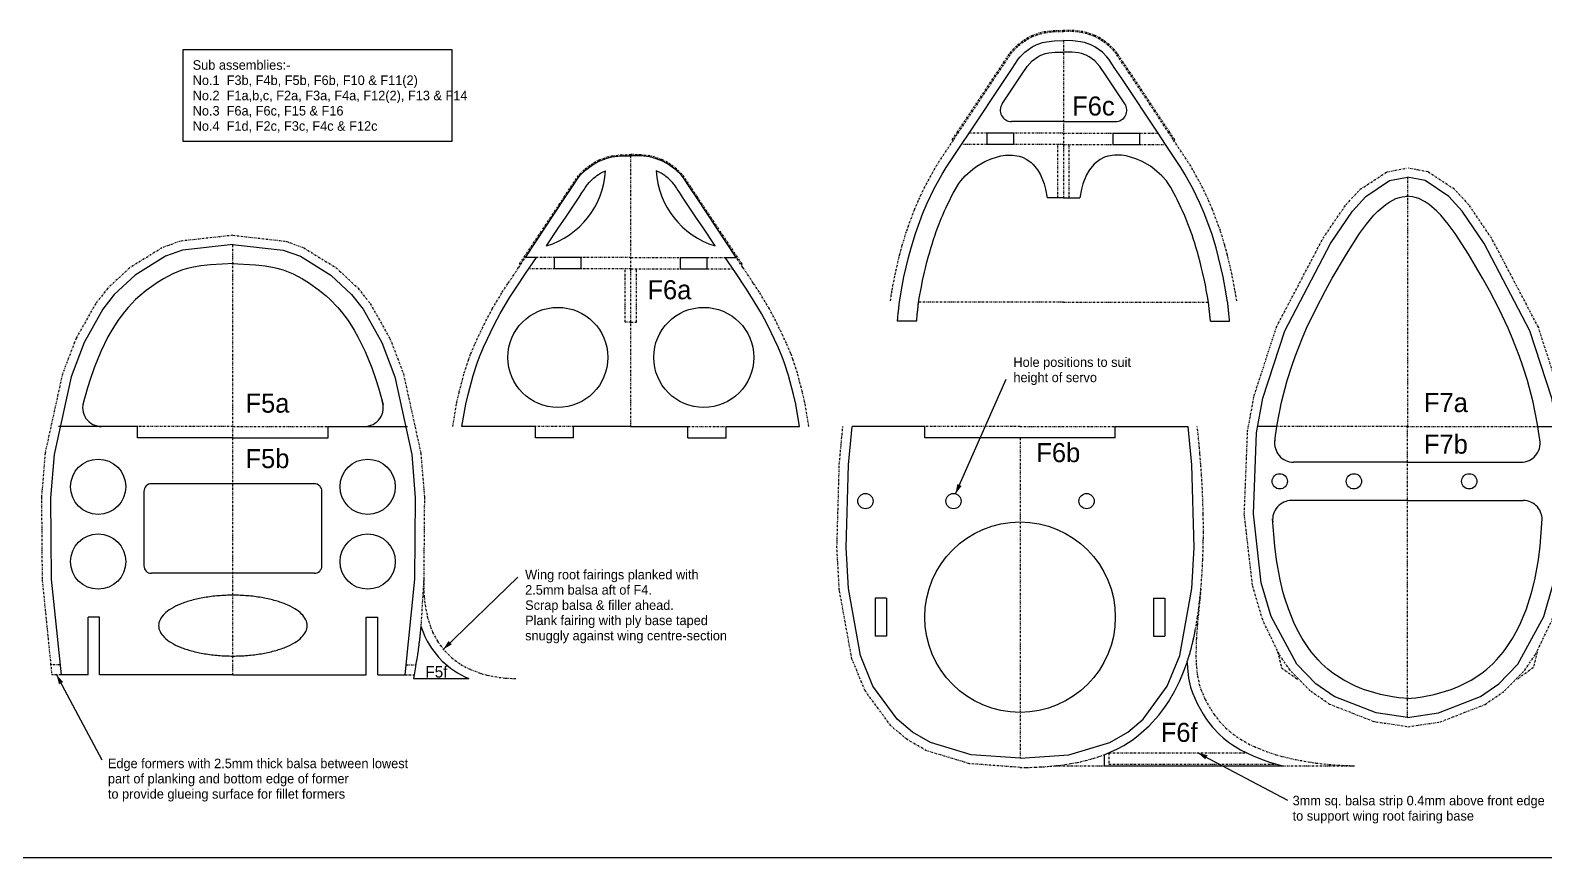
# Model space of a CAD drawing. Extents: x -1638 to 412, y -412 to 1290.
# Drawn here: x -1269.5 to -872.1, y 469.2 to 686.2 of the extents above; entities that cross this region are included whole.
import ezdxf
from ezdxf.enums import TextEntityAlignment as Align

# ---------------------------------------------------------------- set-up
doc = ezdxf.new("R2010")
doc.units = 0
doc.linetypes.add('DASHDOT', pattern=[1, 0.5, -0.25, 0, -0.25])
for name, color, linetype in [('4', 7, 'CONTINUOUS'), ('6', 7, 'CONTINUOUS'), ('7', 7, 'CONTINUOUS'), ('8', 7, 'CONTINUOUS')]:
    doc.layers.add(name, color=color, linetype=linetype)
doc.styles.add('txt', font='TXT', dxfattribs={"height": 0.2})

# ---------------------------------------------------------------- blocks, each defined once
blk = doc.blocks.new('*D42')
at = {"layer": '7', "color": 215, "linetype": 'CONTINUOUS'}
blk.add_line((0, 0), (11.8702, -22.312), dxfattribs=at)
blk.add_solid([(0.6224, -2.5006), (0, 0), (1.726, -1.9135)], dxfattribs=at)
blk = doc.blocks.new('*D47')
at = {"layer": '7', "color": 215, "linetype": 'CONTINUOUS'}
blk.add_line((0, 0), (23.4904, -12.4138), dxfattribs=at)
blk.add_solid([(1.9183, -1.7207), (0, 0), (2.5024, -0.6155)], dxfattribs=at)
blk = doc.blocks.new('*D50')
at = {"layer": '7', "color": 215, "linetype": 'CONTINUOUS'}
blk.add_line((0, 0), (19.5632, 18.9431), dxfattribs=at)
blk.add_solid([(2.2308, 1.2901), (0, 0), (1.3612, 2.1881)], dxfattribs=at)
blk = doc.blocks.new('*D61')
at = {"layer": '7', "color": 215, "linetype": 'CONTINUOUS'}
blk.add_line((0, 0), (13.2746, 30.0693), dxfattribs=at)
blk.add_solid([(1.5814, 2.0346), (0, 0), (0.4379, 2.5395)], dxfattribs=at)

msp = doc.modelspace()

# ---------------------------------------------------------------- linework, layer by layer
at = {"layer": '4', "color": 166, "linetype": 'DASHDOT'}
for p, q in [((-998.348, 683.5007), (-998.348, 642.2461)), ((-1111.8868, 582.2735), (-1111.8868, 653.3065)), ((-908.1288, 647.6884), (-908.1288, 582.2735)), ((-1216.2876, 517.1648), (-1216.2876, 630.0235)), ((-998.348, 614.8677), (-1036.3502, 614.8677)), ((-998.348, 614.8677), (-960.346, 614.8677)), ((-1126.8868, 582.2735), (-1136.8868, 582.2735)), ((-1096.8868, 582.2735), (-1086.8868, 582.2735)), ((-908.1288, 582.2735), (-942.3924, 582.2735)), ((-908.1288, 505.9426), (-908.1288, 582.2735)), ((-908.1288, 582.2735), (-873.8652, 582.2735)), ((-1009.7564, 579.2735), (-1009.7564, 495.2545))]:
    msp.add_line(p, q, dxfattribs=at)
at = {"layer": '4', "color": 5, "linetype": 'CONTINUOUS'}
for p, q in [((-998.348, 662.2461), (-1011.9626, 662.2461)), ((-998.348, 662.2461), (-984.7334, 662.2461)), ((-1018.348, 656.2461), (-1018.348, 659.2461)), ((-1011.348, 659.2461), (-1018.348, 659.2461)), ((-1011.348, 656.2461), (-1018.348, 656.2461)), ((-1011.348, 656.2461), (-1011.348, 659.2461)), ((-985.348, 656.2461), (-985.348, 659.2461)), ((-985.348, 659.2461), (-978.348, 659.2461)), ((-985.348, 656.2461), (-978.348, 656.2461)), ((-978.348, 656.2461), (-978.348, 659.2461)), ((-998.348, 642.2461), (-1002.6482, 642.2461)), ((-998.348, 642.2461), (-994.048, 642.2461)), ((-1136.6768, 626.6519), (-1139.5514, 626.6519)), ((-1131.8868, 623.6519), (-1131.8868, 626.6519)), ((-1124.8868, 626.6519), (-1131.8868, 626.6519)), ((-1124.8868, 623.6519), (-1124.8868, 626.6519)), ((-1098.8868, 623.6519), (-1098.8868, 626.6519)), ((-1098.8868, 626.6519), (-1091.8868, 626.6519)), ((-1091.8868, 623.6519), (-1091.8868, 626.6519)), ((-1087.0968, 626.6519), (-1084.222, 626.6519)), ((-1124.8868, 623.6519), (-1131.8868, 623.6519)), ((-1098.8868, 623.6519), (-1091.8868, 623.6519)), ((-1036.9046, 609.8677), (-1041.927, 609.8677)), ((-959.7916, 609.8677), (-954.7692, 609.8677)), ((-1241.2876, 582.2735), (-1262.058, 582.2735)), ((-1241.2876, 579.2735), (-1241.2876, 582.2735)), ((-1191.2876, 579.2735), (-1191.2876, 582.2735)), ((-1191.2876, 582.2735), (-1170.517, 582.2735)), ((-1136.8868, 582.2735), (-1156.1836, 582.2735)), ((-1136.8868, 579.2735), (-1136.8868, 582.2735)), ((-1111.8868, 582.2735), (-1126.8868, 582.2735)), ((-1126.8868, 579.2735), (-1126.8868, 582.2735)), ((-1111.8868, 582.2735), (-1096.8868, 582.2735)), ((-1096.8868, 579.2735), (-1096.8868, 582.2735)), ((-1086.8868, 579.2735), (-1086.8868, 582.2735)), ((-1086.8868, 582.2735), (-1067.5898, 582.2735)), ((-1034.7564, 582.2735), (-1053.8364, 582.2735)), ((-1034.7564, 579.2735), (-1034.7564, 582.2735)), ((-984.7564, 579.2735), (-984.7564, 582.2735)), ((-984.7564, 582.2735), (-965.6764, 582.2735)), ((-942.3924, 582.2735), (-947.4486, 582.2735)), ((-873.8652, 582.2735), (-868.8092, 582.2735)), ((-1216.2876, 579.2735), (-1241.2876, 579.2735)), ((-1216.2876, 579.2735), (-1191.2876, 579.2735)), ((-1126.8868, 579.2735), (-1136.8868, 579.2735)), ((-1096.8868, 579.2735), (-1086.8868, 579.2735)), ((-1009.7564, 579.2735), (-1034.7564, 579.2735)), ((-984.7564, 579.2735), (-1009.7564, 579.2735)), ((-908.1288, 572.9041), (-937.9582, 572.9041)), ((-908.1288, 572.9041), (-878.2994, 572.9041)), ((-1239.6476, 565.2735), (-1239.6476, 545.7691)), ((-1194.9276, 567.2735), (-1237.6476, 567.2735)), ((-1192.9276, 545.7691), (-1192.9276, 565.2735)), ((-908.1288, 562.9041), (-938.485, 562.9041)), ((-908.1288, 562.9041), (-877.7728, 562.9041)), ((-1194.9276, 543.7691), (-1237.6476, 543.7691)), ((-1047.7564, 537.2735), (-1047.7564, 527.2735)), ((-1044.7564, 537.2735), (-1047.7564, 537.2735)), ((-1044.7564, 537.2735), (-1044.7564, 527.2735)), ((-974.7564, 537.2735), (-974.7564, 527.2735)), ((-974.7564, 537.2735), (-971.7564, 537.2735)), ((-971.7564, 537.2735), (-971.7564, 527.2735)), ((-1251.2876, 532.2735), (-1254.2876, 532.2735)), ((-1254.2876, 517.1648), (-1254.2876, 532.2735)), ((-1251.2876, 517.1648), (-1251.2876, 532.2735)), ((-1181.2876, 532.2735), (-1178.2876, 532.2735)), ((-1181.2876, 517.1648), (-1181.2876, 532.2735)), ((-1178.2876, 517.1648), (-1178.2876, 532.2735)), ((-1044.7564, 527.2735), (-1047.7564, 527.2735)), ((-974.7564, 527.2735), (-971.7564, 527.2735)), ((-1254.2876, 517.1648), (-1261.3838, 517.1648)), ((-1216.2876, 517.1648), (-1251.2876, 517.1648)), ((-1216.2876, 517.1648), (-1181.2876, 517.1648)), ((-1178.2876, 517.1648), (-1171.1912, 517.1648)), ((-1168.9404, 516.1648), (-1154.3732, 516.1648)), ((-1009.7598, 495.2545), (-1009.7532, 495.2545)), ((-987.7084, 496.1762), (-987.7084, 493.2736)), ((-987.7084, 493.2736), (-940.8918, 493.2736))]:
    msp.add_line(p, q, dxfattribs=at)
at = {"layer": '4', "color": 155, "linetype": 'DASHDOT'}
for p, q in [((-1027.2984, 657.2958), (-1027.5492, 657.4607)), ((-1018.348, 656.2461), (-1025.1158, 656.2461)), ((-1018.348, 659.2461), (-1023.138, 659.2461)), ((-998.348, 659.2461), (-1011.348, 659.2461)), ((-998.348, 656.2461), (-1011.348, 656.2461)), ((-999.848, 642.2461), (-999.848, 656.2461)), ((-998.348, 659.2461), (-985.348, 659.2461)), ((-998.348, 656.2461), (-985.348, 656.2461)), ((-996.848, 642.2461), (-996.848, 656.2461)), ((-978.348, 659.2461), (-973.558, 659.2461)), ((-978.348, 656.2461), (-971.5802, 656.2461)), ((-969.3976, 657.2958), (-969.147, 657.4607)), ((-1140.8372, 624.7016), (-1141.0878, 624.8665)), ((-1131.8868, 626.6519), (-1136.6768, 626.6519)), ((-1111.8868, 626.6519), (-1124.8868, 626.6519)), ((-1111.8868, 626.6519), (-1098.8868, 626.6519)), ((-1091.8868, 626.6519), (-1087.1996, 626.6519)), ((-1082.9364, 624.7016), (-1082.6856, 624.8665)), ((-1131.8868, 623.6519), (-1138.6546, 623.6519)), ((-1111.8868, 623.6519), (-1124.8868, 623.6519)), ((-1113.3868, 609.6519), (-1113.3868, 623.6519)), ((-1111.8868, 623.6519), (-1098.8868, 623.6519)), ((-1110.3868, 609.6519), (-1110.3868, 623.6519)), ((-1091.8868, 623.6519), (-1085.119, 623.6519)), ((-1111.8868, 609.6519), (-1113.3868, 609.6519)), ((-1111.8868, 609.6519), (-1110.3868, 609.6519)), ((-1216.2876, 582.2735), (-1241.2876, 582.2735)), ((-1216.2876, 582.2735), (-1191.2876, 582.2735)), ((-1009.7564, 582.2735), (-1034.7564, 582.2735)), ((-1009.7564, 582.2735), (-984.7564, 582.2735)), ((-942.184, 523.2145), (-941.1378, 518.9828)), ((-874.0736, 523.2145), (-875.1198, 518.9828)), ((-1261.8344, 519.7362), (-1264.2674, 519.7362)), ((-1261.3838, 517.1648), (-1263.823, 517.1648)), ((-1171.1912, 517.1648), (-1168.8298, 517.1648)), ((-1170.7408, 519.7362), (-1168.3078, 519.7362)), ((-1000.7084, 493.2736), (-987.7084, 493.2736)), ((-986.464, 496.6736), (-986.464, 493.6736)), ((-986.464, 496.6736), (-950.3334, 496.6736)), ((-986.464, 493.6736), (-942.3766, 493.6736)), ((-940.8918, 493.2736), (-922.0106, 493.2736))]:
    msp.add_line(p, q, dxfattribs=at)
for points in [[(-1026.2632, 659.4112), (-1015.878351, 675.013443), (-1014.101167, 677.687518), (-1012.370931, 680.288922), (-1011.740192, 681.046496), (-1010.319819, 682.434921), (-1008.769054, 683.619343), (-1007.94154, 684.14016), (-1006.644823, 684.818875), (-1004.598075, 685.574785), (-1003.36195, 685.858445), (-1000.987757, 686.143287), (-998.3482, 686.2007)], [(-1026.0128, 659.2461), (-1015.62657, 674.850122), (-1013.850546, 677.521926), (-1012.135848, 680.101596), (-1011.514982, 680.84817), (-1010.120976, 682.211805), (-1008.601899, 683.372677), (-1007.791701, 683.882712), (-1006.522017, 684.54706), (-1004.51636, 685.286841), (-1003.303404, 685.564692), (-1000.967993, 685.8442), (-998.348, 685.9007)], [(-970.4328, 659.4112), (-980.817849, 675.013443), (-982.595033, 677.687518), (-984.325269, 680.288922), (-984.956007, 681.046496), (-986.376367, 682.434921), (-987.92709, 683.619343), (-988.754576, 684.14016), (-990.05125, 684.818875), (-992.097946, 685.574785), (-993.334059, 685.858445), (-995.708316, 686.143287), (-998.348, 686.2007)], [(-970.6834, 659.2461), (-981.069502, 674.850122), (-982.845466, 677.521926), (-984.560178, 680.101596), (-985.181073, 680.84817), (-986.575139, 682.211805), (-988.094222, 683.372677), (-988.904409, 683.882712), (-990.174072, 684.54706), (-992.179725, 685.286841), (-993.392709, 685.564692), (-995.728192, 685.8442), (-998.348, 685.9007)], [(-1043.779, 615.2045), (-1043.333896, 618.047207), (-1042.559438, 622.063834), (-1041.357476, 627.237615), (-1040.664897, 629.80946), (-1039.492262, 633.639764), (-1037.466778, 639.137115), (-1036.312309, 641.833929), (-1034.406135, 645.793749), (-1032.293459, 649.629149), (-1031.16069, 651.492477), (-1027.116936, 657.571626), (-1026.0128, 659.2461)], [(-1027.5492, 657.4607), (-1026.2632, 659.4112)], [(-952.917, 615.2045), (-953.362104, 618.047207), (-954.136562, 622.063834), (-955.338526, 627.237615), (-956.03111, 629.80946), (-957.203761, 633.639764), (-959.229293, 639.137115), (-960.38379, 641.833929), (-962.290008, 645.793749), (-964.402719, 649.629149), (-965.535499, 651.492477), (-969.579141, 657.571626), (-970.6834, 659.2461)], [(-969.147, 657.4607), (-970.4328, 659.4112)], [(-1141.0878, 624.8665), (-1129.417176, 642.41897), (-1127.639808, 645.093268), (-1125.909531, 647.694722), (-1125.278793, 648.452296), (-1123.858433, 649.840721), (-1122.30771, 651.025143), (-1121.480224, 651.54596), (-1120.18355, 652.224675), (-1118.136854, 652.980585), (-1116.900741, 653.264245), (-1114.526484, 653.549087), (-1111.8868, 653.6065)], [(-1082.6856, 624.8665), (-1094.356287, 642.41897), (-1096.133603, 645.093268), (-1097.863869, 647.694722), (-1098.494608, 648.452296), (-1099.914981, 649.840721), (-1101.465746, 651.025143), (-1102.29326, 651.54596), (-1103.589977, 652.224675), (-1105.636725, 652.980585), (-1106.87285, 653.264245), (-1109.247043, 653.549087), (-1111.8866, 653.6065)], [(-908.2562, 503.546), (-916.836452, 504.81081), (-928.527438, 509.404614), (-933.650236, 512.931674), (-938.912738, 518.376633), (-941.77013, 522.51942), (-946.091114, 531.530281), (-948.765722, 540.664405), (-950.916847, 559.23527), (-950.060642, 580.957058), (-948.352955, 590.258004), (-942.503606, 608.307092), (-930.250128, 631.6424), (-924.261552, 640.435425), (-920.485441, 644.493208), (-913.560058, 649.04152), (-908.2422, 650.0857)], [(-908.0014, 503.546), (-899.421337, 504.81081), (-887.730269, 509.404614), (-882.607438, 512.931674), (-877.344939, 518.376633), (-874.487568, 522.51942), (-870.166638, 531.530281), (-867.492064, 540.664405), (-865.340953, 559.23527), (-866.197133, 580.957058), (-867.904777, 590.258004), (-873.754027, 608.307092), (-886.007472, 631.6424), (-891.996048, 640.435425), (-895.772159, 644.493208), (-902.697542, 649.04152), (-908.0154, 650.0857)], [(-1216.2876, 632.4251), (-1230.113966, 630.887536), (-1234.901282, 629.136147), (-1243.396199, 623.893521), (-1249.132473, 618.534436), (-1252.300005, 614.551239), (-1257.459414, 605.400571), (-1261.011331, 596.128427), (-1265.581059, 575.325113), (-1266.525761, 563.761906), (-1266.351619, 542.131715), (-1263.823, 517.1648)], [(-1216.2876, 632.4251), (-1202.461093, 630.887536), (-1197.673736, 629.136147), (-1189.178817, 623.893521), (-1183.442581, 618.534436), (-1180.275081, 614.551239), (-1175.115713, 605.400571), (-1171.563788, 596.128427), (-1166.994008, 575.325108), (-1166.049315, 563.761895), (-1166.223437, 542.131704), (-1166.9774, 529.8975)], [(-1158.607, 582.2735), (-1157.522822, 588.605983), (-1156.930203, 591.276638), (-1155.587424, 596.315099), (-1154.486152, 599.712787), (-1153.863139, 601.383989), (-1152.766784, 604.026379), (-1149.905431, 610.013988), (-1148.237076, 613.127814), (-1145.61907, 617.51191), (-1144.029844, 619.892699), (-1141.311364, 623.982473), (-1139.5514, 626.6519)], [(-1065.1666, 582.2735), (-1066.250778, 588.605983), (-1066.843397, 591.276638), (-1068.186176, 596.315099), (-1069.287448, 599.712787), (-1069.910461, 601.383989), (-1071.006816, 604.026379), (-1073.86816, 610.013988), (-1075.536492, 613.127814), (-1078.154423, 617.51191), (-1079.743604, 619.892699), (-1082.46214, 623.982473), (-1084.222, 626.6519)], [(-1009.7564, 492.8545), (-1023.037406, 493.845939), (-1034.334517, 497.243305), (-1039.395759, 500.168452), (-1043.659706, 503.786448), (-1050.404811, 512.967663), (-1053.875148, 521.338565), (-1057.179566, 539.480615), (-1057.806507, 550.476844), (-1057.180726, 572.380653), (-1056.2522, 582.2735)], [(-963.7824, 528.8024), (-963.565235, 529.977544), (-963.429418, 530.763477), (-963.178149, 532.340437), (-963.062191, 533.131059), (-962.84836, 534.715568), (-962.656957, 536.30308), (-962.540814, 537.362287), (-962.33333, 539.480611), (-962.226915, 540.706044), (-962.042652, 543.153812), (-961.895362, 545.597867), (-961.817048, 547.225421), (-961.773441, 548.309738), (-961.706343, 550.476841), (-961.661934, 552.912762), (-961.649974, 554.535728), (-961.64961, 555.617357), (-961.666617, 557.779976), (-961.694426, 559.401553), (-961.719914, 560.482503), (-961.787035, 562.644357), (-961.828433, 563.72535), (-961.926316, 565.887684), (-962.043532, 568.050778), (-962.131952, 569.493437), (-962.332196, 572.380653), (-962.560182, 575.239124), (-962.687276, 576.681992), (-962.89698, 578.877341), (-963.132421, 581.124894), (-963.2608, 582.2735)], [(-1166.2178, 542.2735), (-1166.200987, 539.125979), (-1166.110638, 537.626333), (-1165.872684, 535.469508), (-1165.285286, 532.44272), (-1164.421326, 529.666072), (-1163.885635, 528.37155), (-1162.606828, 525.970113), (-1161.863712, 524.863197), (-1160.619398, 523.320078), (-1158.915437, 521.650355), (-1157.978944, 520.893765), (-1156.468562, 519.858785), (-1153.965293, 518.536003), (-1151.176785, 517.496278), (-1149.675565, 517.085174), (-1146.459193, 516.48571), (-1144.74404, 516.299439), (-1142.0376, 516.1648)], [(-962.322, 539.6068), (-963.232546, 530.447696), (-963.489814, 526.769906), (-963.618663, 522.169717), (-963.564311, 520.213567), (-963.210893, 516.831124), (-962.726066, 514.633471), (-962.295514, 513.270621), (-961.170364, 510.648099), (-959.725258, 508.082077), (-958.868965, 506.808378), (-957.411759, 504.949248), (-955.741269, 503.194246), (-954.823946, 502.370708), (-953.904591, 501.630386), (-951.927418, 500.264305), (-949.785114, 499.04501), (-948.276724, 498.31016), (-945.098678, 497.018147), (-942.601323, 496.196264), (-940.895214, 495.714426), (-937.415287, 494.89981), (-932.130078, 494.01872), (-928.643912, 493.63381), (-926.368893, 493.457246), (-922.0106, 493.2736)], [(-964.4152, 525.828), (-964.388737, 525.94167), (-964.353876, 526.092602), (-964.336622, 526.167811), (-964.319486, 526.242856), (-964.296815, 526.342668), (-964.285555, 526.392471), (-964.252073, 526.54149), (-964.237333, 526.607539), (-964.217812, 526.695441), (-964.208108, 526.739323), (-964.186407, 526.8379), (-964.170253, 526.911693), (-964.148872, 527.009909), (-964.138249, 527.058945), (-964.106641, 527.205784), (-964.092717, 527.270925), (-964.074269, 527.35767), (-964.065093, 527.400999), (-964.044568, 527.498389), (-964.014079, 527.644236), (-964.000642, 527.708975), (-963.982831, 527.795223), (-963.97397, 527.838319), (-963.95414, 527.935225), (-963.934456, 528.032057), (-963.90843, 528.161072), (-963.895509, 528.225547), (-963.882649, 528.290005), (-963.865592, 528.37593), (-963.857103, 528.418886), (-963.831785, 528.547743), (-963.798368, 528.719565), (-963.7818, 528.8055)], [(-965.9452, 520.388), (-965.875463, 520.601076), (-965.784375, 520.883), (-965.739625, 521.023071), (-965.608461, 521.439933), (-965.523514, 521.715234), (-965.467956, 521.897695), (-965.395178, 522.139727), (-965.359333, 522.260237), (-965.240957, 522.664667), (-965.16419, 522.932504), (-965.113933, 523.110354), (-965.048033, 523.346695), (-965.015546, 523.464554), (-964.943545, 523.729061), (-964.896364, 523.904936), (-964.834437, 524.138946), (-964.803883, 524.25577), (-964.758548, 524.430816), (-964.669597, 524.780382), (-964.582819, 525.129537), (-964.526102, 525.36225), (-964.4152, 525.828)], [(-941.1378, 518.9828), (-936.6972, 515.7966)], [(-875.1198, 518.9828), (-879.5604, 515.7966)], [(-1009.7564, 492.8545), (-1008.021383, 492.86594), (-1007.149291, 492.882648), (-1005.836808, 492.922627), (-1004.52059, 492.981768), (-1003.8616, 493.018967), (-1002.542895, 493.109511), (-1001.883596, 493.16321), (-1000.895299, 493.254791), (-999.579876, 493.398424), (-998.92362, 493.479865), (-997.941641, 493.614555), (-996.475469, 493.845965), (-995.290602, 494.061366), (-994.700977, 494.178607), (-993.820348, 494.366791), (-992.508678, 494.677742), (-991.209208, 495.024535), (-990.564424, 495.211877), (-989.285511, 495.615459), (-988.651683, 495.832102), (-987.7084, 496.1762)]]:
    msp.add_lwpolyline(points, dxfattribs=at)
at = {"layer": '4', "color": 5, "linetype": 'CONTINUOUS'}
for points in [[(-1023.138, 659.2461), (-1013.612712, 673.543565), (-1011.84625, 676.197349), (-1010.256161, 678.603162), (-1009.714195, 679.261701), (-1008.530802, 680.426916), (-1006.593281, 681.822977), (-1005.53976, 682.372317), (-1003.862508, 682.983024), (-1002.834594, 683.214442), (-1000.809237, 683.451413), (-998.347, 683.5007)], [(-973.558, 659.2461), (-983.083365, 673.543565), (-984.849763, 676.197349), (-986.439839, 678.603162), (-986.981805, 679.261701), (-988.165212, 680.426916), (-990.102802, 681.822977), (-991.156367, 682.372317), (-992.83367, 682.983024), (-993.861597, 683.214442), (-995.88689, 683.451413), (-998.349, 683.5007)], [(-1014.4456, 666.9301), (-1011.096527, 671.908589), (-1009.341137, 674.541263), (-1007.906676, 676.730075), (-1006.543301, 678.195795), (-1005.095327, 679.248342), (-1004.311891, 679.653935), (-1003.045026, 680.103287), (-1002.248412, 680.276634), (-1000.610787, 680.460396), (-998.3458, 680.5007)], [(-982.2504, 666.9301), (-985.599536, 671.908589), (-987.355038, 674.541263), (-988.789524, 676.730075), (-990.152885, 678.195795), (-991.60079, 679.248342), (-992.384182, 679.653935), (-993.650995, 680.103287), (-994.447594, 680.276634), (-996.085213, 680.460396), (-998.3502, 680.5007)], [(-1041.4028, 614.8677), (-1040.96776, 617.6463), (-1040.208961, 621.580994), (-1039.033599, 626.643657), (-1038.358358, 629.153553), (-1037.217677, 632.883999), (-1035.251623, 638.225443), (-1034.13079, 640.843749), (-1032.277129, 644.690939), (-1030.216409, 648.426078), (-1029.108345, 650.246098), (-1025.115806, 656.246128), (-1023.138, 659.2461)], [(-955.2934, 614.8677), (-955.728321, 617.6463), (-956.487145, 621.580994), (-957.662583, 626.643657), (-958.337831, 629.153553), (-959.4785, 632.883999), (-961.444506, 638.225443), (-962.56531, 640.843749), (-964.418929, 644.690939), (-966.479613, 648.426078), (-967.587665, 650.246098), (-971.580194, 656.246128), (-973.558, 659.2461)], [(-1139.5514, 626.6519), (-1129.165298, 642.255922), (-1127.389334, 644.927726), (-1125.674622, 647.507396), (-1125.053727, 648.25397), (-1123.659661, 649.617605), (-1122.140578, 650.778477), (-1121.330391, 651.288512), (-1120.060728, 651.95286), (-1118.055075, 652.692641), (-1116.842091, 652.970492), (-1114.506608, 653.25), (-1111.8868, 653.3065)], [(-1084.222, 626.6519), (-1094.60823, 642.255922), (-1096.384254, 644.927726), (-1098.098952, 647.507396), (-1098.719818, 648.25397), (-1100.113824, 649.617605), (-1101.632901, 650.778477), (-1102.443099, 651.288512), (-1103.712783, 651.95286), (-1105.71844, 652.692641), (-1106.931396, 652.970492), (-1109.266807, 653.25), (-1111.8868, 653.3065)], [(-1026.4632, 644.9314), (-1026.463122, 644.931547), (-1025.821563, 645.998256), (-1025.323093, 646.690027), (-1024.175089, 648.015454), (-1022.137982, 649.819514), (-1021.136666, 650.534642), (-1019.008828, 651.772702), (-1017.34232, 652.508941), (-1014.808989, 653.254671), (-1013.557717, 653.447245), (-1011.739638, 653.486195), (-1009.970625, 653.187425), (-1009.137213, 652.90596), (-1007.957399, 652.317603), (-1006.868814, 651.528721), (-1006.361146, 651.058686), (-1005.423882, 649.966632), (-1004.996217, 649.344295), (-1004.408644, 648.314954), (-1003.439568, 645.909294), (-1003.064581, 644.531902), (-1002.6482, 642.2461)], [(-970.233, 644.9314), (-970.233078, 644.931547), (-970.874597, 645.998256), (-971.373046, 646.690027), (-972.521019, 648.015454), (-974.558101, 649.819514), (-975.559412, 650.534642), (-977.687251, 651.772702), (-979.353764, 652.508941), (-981.887105, 653.254671), (-983.138382, 653.447245), (-984.956461, 653.486195), (-986.725469, 653.187425), (-987.558876, 652.90596), (-988.738681, 652.317603), (-989.82726, 651.528721), (-990.334927, 651.058686), (-991.272191, 649.966632), (-991.699859, 649.344295), (-992.28744, 648.314954), (-993.256548, 645.909294), (-993.631563, 644.531902), (-994.048, 642.2461)], [(-1133.9754, 629.6546), (-1130.738759, 634.532205), (-1129.110263, 636.968743), (-1126.647868, 640.622657), (-1125.4532, 642.397371), (-1124.883829, 643.271951), (-1124.533437, 643.826365), (-1124.077283, 644.545817), (-1123.849483, 644.893271), (-1123.502566, 645.394361), (-1123.324952, 645.63432), (-1123.154244, 645.853184), (-1122.802741, 646.270872), (-1122.438207, 646.663962), (-1122.188191, 646.913614), (-1121.672046, 647.386531), (-1121.095538, 647.858763), (-1120.798556, 648.081142), (-1120.342302, 648.396719), (-1119.873247, 648.689829), (-1119.633968, 648.827652), (-1119.146001, 649.085216), (-1118.897351, 649.204712), (-1118.5186, 649.372)], [(-1089.7982, 629.6546), (-1093.034675, 634.532205), (-1094.663145, 636.968743), (-1097.125532, 640.622657), (-1098.3202, 642.397371), (-1098.889571, 643.271951), (-1099.239963, 643.826365), (-1099.696122, 644.545817), (-1099.923926, 644.893271), (-1100.270855, 645.394361), (-1100.448478, 645.63432), (-1100.619196, 645.853184), (-1100.970724, 646.270872), (-1101.335286, 646.663962), (-1101.58532, 646.913614), (-1102.1015, 647.386531), (-1102.678033, 647.858763), (-1102.97502, 648.081142), (-1103.431271, 648.396719), (-1103.900307, 648.689829), (-1104.139571, 648.827652), (-1104.627491, 649.085216), (-1104.876108, 649.204712), (-1105.2548, 649.372)], [(-1036.4522, 614.166), (-1036.18458, 615.933972), (-1036.038174, 616.811064), (-1035.812727, 618.064374), (-1035.652428, 618.901661), (-1035.312025, 620.575108), (-1034.838234, 622.733064), (-1034.587322, 623.805704), (-1034.191983, 625.406267), (-1033.772334, 626.996247), (-1033.552851, 627.787091), (-1033.093478, 629.36013), (-1032.853155, 630.142184), (-1032.478762, 631.30948), (-1032.059163, 632.550251), (-1031.841843, 633.167533), (-1031.506374, 634.089538), (-1030.981606, 635.46364), (-1030.430641, 636.826917), (-1030.145221, 637.504447), (-1029.554282, 638.851194), (-1029.248673, 639.520373), (-1028.777457, 640.518842), (-1028.125035, 641.840141), (-1027.788379, 642.496464), (-1027.270213, 643.475487), (-1026.463, 644.9316)], [(-960.2438, 614.166), (-960.511496, 615.933972), (-960.657957, 616.811064), (-960.883452, 618.064374), (-961.043765, 618.901661), (-961.384168, 620.575108), (-961.857942, 622.733064), (-962.108843, 623.805704), (-962.50416, 625.406267), (-962.923785, 626.996247), (-963.143257, 627.787091), (-963.602606, 629.36013), (-963.842918, 630.142184), (-964.217296, 631.30948), (-964.636881, 632.550251), (-964.854194, 633.167533), (-965.189656, 634.089538), (-965.714414, 635.46364), (-966.265372, 636.826917), (-966.550789, 637.504447), (-967.141723, 638.851194), (-967.447331, 639.520373), (-967.918545, 640.518842), (-968.570966, 641.840141), (-968.907621, 642.496464), (-969.425787, 643.475487), (-970.233, 644.9316)], [(-908.1288, 505.9426), (-916.304712, 507.141588), (-927.3269, 511.466016), (-932.144978, 514.792121), (-937.105684, 519.943538), (-943.906684, 532.479316), (-946.457041, 541.275793), (-948.526204, 559.341615), (-947.685886, 580.623005), (-946.015734, 589.731491), (-940.280805, 607.411517), (-928.265938, 630.293913), (-922.505706, 638.799986), (-918.988585, 642.626686), (-912.787475, 646.772787), (-908.1288, 647.6884)], [(-908.1288, 505.9426), (-899.952981, 507.141588), (-888.93071, 511.466016), (-884.112645, 514.792121), (-879.151977, 519.943538), (-872.351043, 532.479316), (-869.800675, 541.275793), (-867.731463, 559.341615), (-868.571873, 580.623005), (-870.242053, 589.731491), (-875.976995, 607.411517), (-887.991795, 630.293913), (-893.751935, 638.799986), (-897.269025, 642.626686), (-903.470125, 646.772787), (-908.1288, 647.6884)], [(-942.9428, 578.2961), (-942.738379, 579.927119), (-942.29898, 582.844184), (-941.146392, 588.634603), (-939.64278, 594.356513), (-938.453669, 598.126997), (-937.580874, 600.61891), (-935.649803, 605.545704), (-934.553059, 608.072459), (-932.189374, 613.058829), (-929.635366, 617.956023), (-927.848651, 621.171485), (-924.13209, 627.484561), (-920.682241, 632.887331), (-918.847671, 635.392863), (-916.897988, 637.688092), (-915.87013, 638.738155), (-913.819202, 640.500095), (-912.765124, 641.222995), (-911.177961, 642.046315), (-910.176995, 642.380596), (-909.476598, 642.531782), (-907.8926, 642.694)], [(-873.3148, 578.2961), (-873.519221, 579.927119), (-873.958626, 582.844184), (-875.11124, 588.634603), (-876.614893, 594.356513), (-877.804033, 598.126997), (-878.676847, 600.61891), (-880.607953, 605.545704), (-881.70471, 608.072459), (-884.06841, 613.058829), (-886.622419, 617.956023), (-888.409125, 621.171485), (-892.125643, 627.484561), (-895.575431, 632.887331), (-897.409971, 635.392863), (-899.35963, 637.688092), (-900.387479, 638.738155), (-902.4384, 640.500095), (-903.492477, 641.222995), (-905.079639, 642.046315), (-906.080605, 642.380596), (-906.781002, 642.531782), (-908.365, 642.694)], [(-1216.2002, 630.0267), (-1229.486736, 628.570304), (-1233.983901, 626.922387), (-1241.983289, 621.97569), (-1247.40796, 616.891002), (-1250.416618, 613.090402), (-1255.348055, 604.292553), (-1258.771726, 595.299929), (-1263.213033, 574.959592), (-1264.133031, 563.586088), (-1263.955283, 542.236842), (-1261.3838, 517.1647)], [(-1216.375, 630.0267), (-1203.088383, 628.570304), (-1198.591225, 626.922387), (-1190.591771, 621.97569), (-1185.167059, 616.891002), (-1182.158392, 613.090402), (-1177.226973, 604.292553), (-1173.803342, 595.299929), (-1169.362129, 574.959592), (-1168.442155, 563.586088), (-1168.619856, 542.236842), (-1171.1912, 517.1647)], [(-1216.018, 625.03), (-1222.193001, 624.715221), (-1224.737097, 624.441048), (-1227.06394, 624.022176), (-1228.179881, 623.742811), (-1229.500551, 623.336437), (-1232.072481, 622.310463), (-1234.533954, 621.042179), (-1236.10296, 620.086924), (-1239.039574, 617.980243), (-1240.744325, 616.549489), (-1241.815948, 615.556375), (-1243.815172, 613.467179), (-1244.747966, 612.367233), (-1246.492902, 610.046979), (-1248.09428, 607.553359), (-1249.09237, 605.786996), (-1250.949459, 601.984174), (-1252.704794, 597.662934), (-1253.779968, 594.585087), (-1254.451197, 592.457816), (-1255.6768, 588.0501)], [(-1216.557, 625.03), (-1210.381999, 624.715221), (-1207.837903, 624.441048), (-1205.51106, 624.022176), (-1204.395119, 623.742811), (-1203.074449, 623.336437), (-1200.502519, 622.310463), (-1198.041046, 621.042179), (-1196.47204, 620.086924), (-1193.535426, 617.980243), (-1191.830675, 616.549489), (-1190.759052, 615.556375), (-1188.759831, 613.467179), (-1187.827039, 612.367233), (-1186.082111, 610.046979), (-1184.480747, 607.553359), (-1183.48267, 605.786996), (-1181.625618, 601.984174), (-1179.870336, 597.662934), (-1178.795196, 594.585087), (-1178.123986, 592.457816), (-1176.8984, 588.0501)], [(-1156.1836, 582.2735), (-1155.174532, 588.113088), (-1154.596842, 590.717654), (-1153.290788, 595.621142), (-1152.223093, 598.916911), (-1151.619451, 600.536047), (-1150.556423, 603.09699), (-1147.775472, 608.912981), (-1146.149424, 611.945686), (-1143.589511, 616.229391), (-1142.026301, 618.570909), (-1139.314481, 622.65114), (-1136.6768, 626.6519)], [(-1067.5898, 582.2735), (-1068.599046, 588.113088), (-1069.176697, 590.717654), (-1070.482678, 595.621142), (-1071.55039, 598.916911), (-1072.154056, 600.536047), (-1073.217124, 603.09699), (-1075.998119, 608.912981), (-1077.624174, 611.945686), (-1080.184089, 616.229391), (-1081.747299, 618.570909), (-1084.459119, 622.65114), (-1087.0968, 626.6519)], [(-1041.927, 609.8677), (-1041.899931, 610.15269), (-1041.886242, 610.295469), (-1041.865512, 610.510007), (-1041.833971, 610.832674), (-1041.801885, 611.156419), (-1041.785634, 611.318714), (-1041.752712, 611.644177), (-1041.736038, 611.807359), (-1041.710757, 612.052715), (-1041.67654, 612.380977), (-1041.659209, 612.545604), (-1041.632934, 612.793181), (-1041.606318, 613.041543), (-1041.592881, 613.166026), (-1041.56878, 613.387835), (-1041.556626, 613.498987), (-1041.538264, 613.66603), (-1041.510425, 613.917315), (-1041.482228, 614.169486), (-1041.467993, 614.29591), (-1041.439249, 614.549449), (-1041.424739, 614.676571), (-1041.4028, 614.8677)], [(-1036.9046, 609.8677), (-1036.880064, 610.120359), (-1036.867671, 610.246941), (-1036.848923, 610.437137), (-1036.82044, 610.72318), (-1036.791517, 611.010157), (-1036.776889, 611.154007), (-1036.747291, 611.442452), (-1036.732321, 611.587057), (-1036.709648, 611.804456), (-1036.679006, 612.09526), (-1036.663506, 612.241076), (-1036.640031, 612.46033), (-1036.616282, 612.680233), (-1036.604304, 612.790433), (-1036.572019, 613.085128), (-1036.555689, 613.232936), (-1036.530954, 613.455236), (-1036.505931, 613.678256), (-1036.49331, 613.790041), (-1036.467847, 614.01417), (-1036.455004, 614.126518), (-1036.4356, 614.2954)], [(-959.7916, 609.8677), (-959.816105, 610.120359), (-959.828485, 610.246941), (-959.847217, 610.437137), (-959.875682, 610.72318), (-959.904593, 611.010157), (-959.919218, 611.154007), (-959.948811, 611.442452), (-959.96378, 611.587057), (-959.986452, 611.804456), (-960.017094, 612.09526), (-960.032594, 612.241076), (-960.056068, 612.46033), (-960.079816, 612.680233), (-960.091793, 612.790433), (-960.124071, 613.085128), (-960.140396, 613.232936), (-960.165121, 613.455236), (-960.19013, 613.678256), (-960.202743, 613.790041), (-960.228186, 614.01417), (-960.241016, 614.126518), (-960.2604, 614.2954)], [(-954.7692, 609.8677), (-954.796267, 610.15269), (-954.809954, 610.295469), (-954.830679, 610.510007), (-954.86221, 610.832674), (-954.894285, 611.156419), (-954.910529, 611.318714), (-954.943438, 611.644177), (-954.960105, 611.807359), (-954.985377, 612.052715), (-955.008116, 612.271411), (-955.019584, 612.380977), (-955.03691, 612.545604), (-955.06318, 612.793181), (-955.089793, 613.041543), (-955.10323, 613.166026), (-955.127332, 613.387835), (-955.139488, 613.498987), (-955.157854, 613.66603), (-955.185701, 613.917315), (-955.213911, 614.169486), (-955.228154, 614.29591), (-955.256918, 614.549449), (-955.27144, 614.676571), (-955.2934, 614.8677)], [(-1009.7598, 495.2545), (-1022.596037, 496.193477), (-1033.271397, 499.383534), (-1038.020598, 502.127858), (-1042.021033, 505.525637), (-1048.362977, 514.207565), (-1051.647023, 522.221429), (-1054.812064, 539.81247), (-1055.416003, 550.578896), (-1054.788662, 572.191905), (-1053.8364, 582.2735)], [(-1009.7532, 495.2545), (-996.916828, 496.193477), (-986.241414, 499.383534), (-981.492232, 502.127858), (-977.491833, 505.525637), (-971.14997, 514.207565), (-967.86596, 522.221429), (-964.7009, 539.81247), (-964.096906, 550.578896), (-964.724145, 572.191905), (-965.6764, 582.2735)], [(-907.8634, 510.9355), (-910.38477, 511.145466), (-912.015988, 511.365963), (-915.1971, 511.997342), (-918.168313, 512.834449), (-919.624943, 513.339705), (-921.761143, 514.207558), (-924.826017, 515.760544), (-927.678493, 517.620707), (-929.00923, 518.667993), (-930.559704, 520.073463), (-931.533407, 521.072894), (-933.341137, 523.207889), (-934.177028, 524.337342), (-935.717523, 526.704877), (-937.089184, 529.19688), (-937.913511, 530.915292), (-939.355835, 534.456506), (-940.197846, 536.956572), (-940.694575, 538.64542), (-941.544106, 542.07122), (-942.495722, 547.313444), (-942.943895, 550.864257), (-943.4824, 558.0601)], [(-908.3944, 510.9355), (-905.87303, 511.145466), (-904.241812, 511.365963), (-901.0607, 511.997342), (-898.089487, 512.834449), (-896.632856, 513.339705), (-894.496655, 514.207558), (-891.431776, 515.760544), (-888.57929, 517.620707), (-887.248547, 518.667993), (-885.698061, 520.073463), (-884.724349, 521.072894), (-882.916602, 523.207889), (-882.080702, 524.337342), (-880.540189, 526.704877), (-879.168513, 529.19688), (-878.344179, 530.915292), (-876.90185, 534.456506), (-876.059844, 536.956572), (-875.563121, 538.64542), (-874.713603, 542.07122), (-873.761998, 547.313444), (-873.313812, 550.864257), (-872.7752, 558.0601)], [(-1166.9774, 529.8975), (-1167.045624, 529.199436), (-1167.081269, 528.847962), (-1167.136722, 528.317486), (-1167.194633, 527.782866), (-1167.224536, 527.513923), (-1167.286289, 526.972612), (-1167.31816, 526.70018), (-1167.36724, 526.289224), (-1167.435111, 525.736804), (-1167.470112, 525.458604), (-1167.523974, 525.038726), (-1167.6079, 524.402899), (-1167.685742, 523.831406), (-1167.725834, 523.543347), (-1167.787465, 523.108281), (-1167.883343, 522.448766), (-1167.983442, 521.780632), (-1168.035113, 521.44322), (-1168.129697, 520.837692), (-1168.17832, 520.532134), (-1168.252946, 520.070215), (-1168.368761, 519.369066), (-1168.489335, 518.657671), (-1168.551444, 518.298018), (-1168.679379, 517.570575), (-1168.745236, 517.202695), (-1168.846423, 516.645549), (-1168.9352, 516.1648)], [(-1166.9794, 529.8753), (-1165.916924, 527.209155), (-1165.287143, 525.956553), (-1164.219135, 524.181263), (-1162.339236, 521.758641), (-1161.356231, 520.737822), (-1159.936233, 519.478275), (-1159.180153, 518.892718), (-1157.36885, 517.684974), (-1155.408258, 516.632077), (-1154.3732, 516.1648)], [(-987.7084, 496.1763), (-984.209812, 497.713416), (-982.531801, 498.620956), (-980.117054, 500.168454), (-978.636062, 501.285265), (-975.853092, 503.78647), (-973.324715, 506.601575), (-971.789996, 508.627292), (-970.837219, 510.035043), (-969.108089, 512.967675), (-967.914269, 515.373735), (-967.198467, 517.017262), (-965.9452, 520.388)], [(-965.9452, 520.388), (-965.853315, 518.939502), (-965.523893, 516.307584), (-964.99506, 513.944371), (-964.528635, 512.46796), (-963.314165, 509.617321), (-961.751782, 506.826534), (-960.827342, 505.445147), (-959.256907, 503.432393), (-957.460915, 501.535441), (-956.476567, 500.646072), (-955.048979, 499.513688), (-954.042096, 498.806204), (-951.908646, 497.501224), (-948.451569, 495.805844), (-946.008488, 494.840299), (-944.331506, 494.265778), (-940.8918, 493.2736)]]:
    msp.add_lwpolyline(points, dxfattribs=at)
msp.add_lwpolyline([(-1216.28755, 522.0791, 0.020279), (-1212.481865, 522.23227, 0.021646), (-1208.822429, 522.685894, 0.024723), (-1205.449875, 523.42254, 0.030356), (-1202.493806, 524.413898, 0.04026), (-1200.067823, 525.621872, 0.057498), (-1198.265155, 527.000039, 0.084995), (-1197.155077, 528.495437, 0.113737), (-1196.78025, 530.0506, 0.113737), (-1197.155077, 531.605763, 0.084995), (-1198.265155, 533.101161, 0.057498), (-1200.067823, 534.479328, 0.04026), (-1202.493806, 535.687302, 0.030356), (-1205.449875, 536.67866, 0.024723), (-1208.822429, 537.415306, 0.021646), (-1212.481865, 537.86893, 0.020279), (-1216.28755, 538.0221, 0.020279), (-1220.093235, 537.86893, 0.021646), (-1223.752671, 537.415306, 0.024723), (-1227.125225, 536.67866, 0.030356), (-1230.081294, 535.687302, 0.04026), (-1232.507277, 534.479328, 0.057498), (-1234.309945, 533.101161, 0.084995), (-1235.420023, 531.605763, 0.113737), (-1235.79485, 530.0506, 0.113737), (-1235.420023, 528.495437, 0.084995), (-1234.309945, 527.000039, 0.057498), (-1232.507277, 525.621872, 0.04026), (-1230.081294, 524.413898, 0.030356), (-1227.125225, 523.42254, 0.024723), (-1223.752671, 522.685894, 0.021646), (-1220.093235, 522.23227, 0.020279)], format="xyb", close=True, dxfattribs=at)
for centre, radius in [((-1131.03155, 600.4018), 13.128279), ((-1092.74195, 600.4018), 13.128279), ((-1251.64755, 566.4754), 7.25), ((-1180.92755, 566.4754), 7.25), ((-941.61905, 567.9041), 2), ((-922.14815, 567.9041), 2), ((-891.90305, 567.9041), 2), ((-1050.32575, 562.7203), 2), ((-1027.21895, 562.7203), 2), ((-992.29395, 562.7203), 2), ((-1009.75645, 532.2735), 25), ((-1251.64755, 546.8519), 7.25), ((-1180.92755, 546.8519), 7.25)]:
    msp.add_circle(centre, radius, dxfattribs=at)
for centre, radius, start, end in [((-1011.962677, 665.246208), 3.000108, 145.855836, 270.000511), ((-984.733423, 665.246208), 3.000108, 269.999489, 34.144164), ((-1140.49815, 650.6847), 22.018443, 287.232064, 356.581853), ((-1083.27535, 650.6847), 22.018443, 183.418147, 252.767936), ((-1250.73875, 587.2735), 5, 159.701722, 270.000014), ((-1181.83635, 587.2735), 5, 269.999986, 20.298278), ((-937.95825, 577.9041), 5, 170.968139, 270), ((-878.29945, 577.9041), 5, 270, 9.031861), ((-1237.64755, 565.2735), 2, 90, 180), ((-1194.92755, 565.2735), 2, 0, 90), ((-938.48495, 557.9041), 5, 90, 187.475217), ((-877.77275, 557.9041), 5, 352.524783, 90), ((-1237.64755, 545.7691), 2, 180, 270), ((-1194.92755, 545.7691), 2, 270, 360)]:
    msp.add_arc(centre, radius, start, end, dxfattribs=at)
at = {"layer": '4', "color": 166, "linetype": 'DASHDOT'}
msp.add_point((-1111.8868, 582.2735), dxfattribs=at)
at = {"layer": '6', "color": 202, "linetype": 'CONTINUOUS'}
msp.add_line((-469.4576, 469.1819), (-1618.4576, 469.1819), dxfattribs=at)
at = {"layer": '8', "color": 250, "linetype": 'CONTINUOUS'}
msp.add_lwpolyline([(-1229.3128, 681.2025), (-1158.8182, 681.2025), (-1158.8182, 657.0309), (-1229.3128, 657.0309)], close=True, dxfattribs=at)

# ---------------------------------------------------------------- block references
at = {"layer": '7', "color": 215, "linetype": 'CONTINUOUS'}
for name, p in [('*D61', (-1026.6712, 564.6438)), ('*D50', (-1161.0748, 523.8468)), ('*D42', (-1262.5588, 517.1648)), ('*D47', (-963.0688, 496.6736))]:
    msp.add_blockref(name, p, dxfattribs=at)

# ---------------------------------------------------------------- texts
at = {"layer": '4', "color": 250, "linetype": 'CONTINUOUS', "style": 'txt'}
msp.add_text('F5f', height=3, dxfattribs=at).set_placement((-1162.8956, 519.4405), align=Align.TOP_CENTER)
at = {"layer": '8', "color": 250, "linetype": 'CONTINUOUS', "style": 'txt'}
for s, p in [('Sub assemblies:-', (-1226.8494, 678.351)), ('No.1  F3b, F4b, F5b, F6b, F10 & F11(2)', (-1226.8494, 674.3509)), ('No.2  F1a,b,c, F2a, F3a, F4a, F12(2), F13 & F14', (-1226.8494, 670.3509)), ('No.3  F6a, F6c, F15 & F16', (-1226.8494, 666.3509)), ('No.4  F1d, F2c, F3c, F4c & F12c', (-1226.8494, 662.3509)), ('Hole positions to suit', (-1011.499, 600.408)), ('height of servo', (-1011.499, 596.4079)), ('Wing root fairings planked with', (-1139.615, 544.6871)), ('2.5mm balsa aft of F4.', (-1139.615, 540.687)), ('Scrap balsa & filler ahead.', (-1139.615, 536.687)), ('Plank fairing with ply base taped', (-1139.615, 532.687)), ('snuggly against wing centre-section', (-1139.615, 528.687)), ('Edge formers with 2.5mm thick balsa between lowest', (-1249.0928, 495.165)), ('part of planking and bottom edge of former', (-1249.0928, 491.1649)), ('to provide glueing surface for fillet formers', (-1249.0928, 487.1649)), ('3mm sq. balsa strip 0.4mm above front edge', (-938.2386, 485.4134)), ('to support wing root fairing base', (-938.2386, 481.4133))]:
    msp.add_text(s, height=2.5, dxfattribs=at).set_placement(p, align=Align.TOP_LEFT)
for s, p in [('F6c', (-996.0812, 666.3451)), ('F6a', (-1107.53, 618.1498)), ('F5a', (-1212.986, 588.4042)), ('F7a', (-903.7808, 588.5561)), ('F7b', (-903.7808, 577.6504)), ('F5b', (-1212.986, 573.8632)), ('F6b', (-1005.484, 575.4339)), ('F6f', (-972.831, 502.0567))]:
    msp.add_text(s, height=5, dxfattribs=at).set_placement(p, align=Align.MIDDLE_LEFT)

doc.saveas('drawing.dxf')
